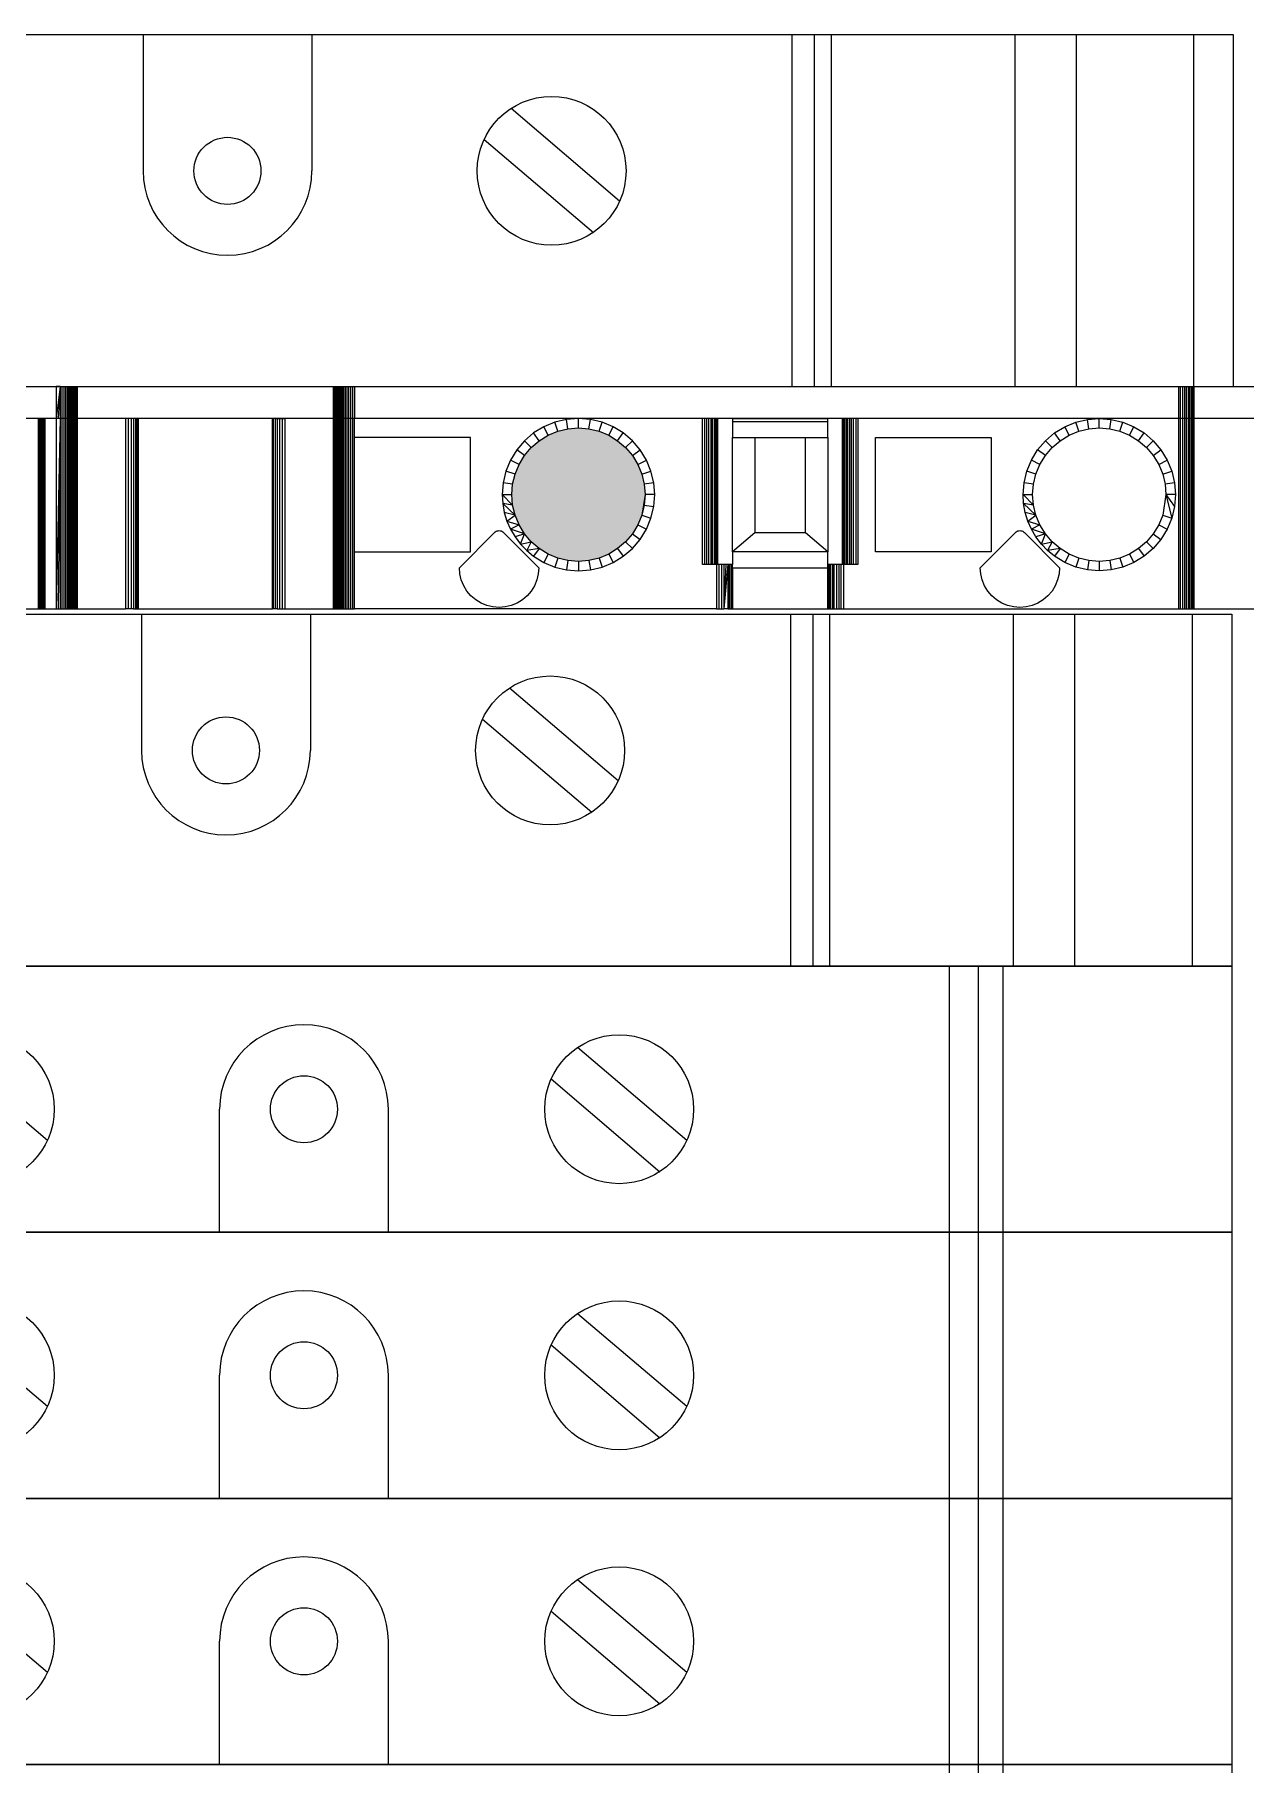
# Model space of a CAD drawing. Header units: inches. Extents: x -38 to 199, y -310 to 64.
# Drawn here: x 72.415 to 73.498, y -61.519 to -59.972 of the extents above; entities that cross this region are included whole.
import ezdxf

# ---------------------------------------------------------------- set-up
doc = ezdxf.new("R2010")
doc.units = ezdxf.units.IN
doc.header["$MEASUREMENT"] = 0
doc.set_wipeout_variables(frame=1)
doc.layers.add('DETAIL$', color=5, linetype='Continuous')
doc.layers.add('PLC', color=7, linetype='Continuous')
doc.styles.add('TXT', font='txt')

# ---------------------------------------------------------------- blocks, each defined once
blk = doc.blocks.new('859-390')
blk.add_wipeout([(-46.298, 0), (-46.298, -6), (45.2, -6), (45.2, 0)])
at = {"true_color": 0xf26722}
h = blk.add_hatch(color=30, dxfattribs=at)
h.dxf.hatch_style = 1
h.paths.add_polyline_path([(14.449, -3.634), (14.621, -3.353), (14.747, -3.049), (14.85, -2.4), (14.824, -2.071), (14.747, -1.751), (14.621, -1.447), (14.449, -1.166), (14.235, -0.915), (13.984, -0.701), (13.703, -0.529), (13.399, -0.403), (13.079, -0.326), (12.75, -0.3), (12.421, -0.326), (12.101, -0.403), (11.797, -0.529), (11.516, -0.701), (11.265, -0.915), (11.051, -1.166), (10.879, -1.447), (10.753, -1.751), (10.676, -2.071), (10.65, -2.4), (10.676, -2.729), (10.753, -3.049), (10.879, -3.353), (11.051, -3.634), (11.265, -3.885), (11.516, -4.099), (11.797, -4.271), (12.101, -4.397), (12.421, -4.474), (12.75, -4.5), (13.079, -4.474), (13.399, -4.397), (13.703, -4.271), (13.984, -4.099), (14.235, -3.885)])
h.paths.add_polyline_path([(-18.3, -0.6), (-19.9, -0.6), (-19.9, -3.6), (-18.3, -3.6)])
h.paths.add_polyline_path([(-18.3, -3.6), (-19.9, -3.6), (-20.6, -4.2), (-17.6, -4.2)])
h.paths.add_polyline_path([(-19.9, -0.6), (-20.6, -0.6), (-20.6, -4.2), (-19.9, -3.6)])
h.paths.add_polyline_path([(-17.6, -0.6), (-18.3, -0.6), (-18.3, -3.6), (-17.6, -4.2)])
h.paths.add_polyline_path([(-17.6, -0.1), (-20.6, -0.1), (-20.6, -0.6), (-19.9, -0.6), (-18.3, -0.6), (-17.6, -0.6)])
for p, q in [((-4.25, 0), (-5.15, 0)), ((-4.248, 0), (-4.25, 0)), ((-4.25, 0), (-4.25, -6)), ((-4.24, 0), (-4.248, 0)), ((-4.248, -6), (-4.248, 0)), ((-4.228, 0), (-4.24, 0)), ((-4.24, 0), (-4.24, -6)), ((-4.212, 0), (-4.228, 0)), ((-4.228, 0), (-4.228, -6)), ((-4.191, 0), (-4.212, 0)), ((-4.212, -6), (-4.212, 0)), ((-4.168, 0), (-4.191, 0)), ((-4.191, 0), (-4.191, -6)), ((-4.141, 0), (-4.168, 0)), ((-4.168, -6), (-4.168, 0)), ((-4.112, 0), (-4.141, 0)), ((-4.141, 0), (-4.141, -6)), ((-4.081, 0), (-4.112, 0)), ((-4.112, 0), (-4.112, -6)), ((-4.05, 0), (-4.081, 0)), ((-4.081, -6), (-4.081, 0)), ((-3.7, 0), (-4.05, 0)), ((-4.05, 0), (-4.05, -6)), ((-3.7, 0), (-3.7, -6)), ((-3.573, 0), (-3.7, -6)), ((-3.573, 0), (-3.7, 0)), ((-3.573, 0), (-3.636, -6)), ((-3.513, 0), (-3.573, 0)), ((-3.573, 0), (-3.573, -6)), ((-3.455, 0), (-3.513, 0)), ((-3.513, 0), (-3.513, -6)), ((-3.401, 0), (-3.455, 0)), ((-3.455, 0), (-3.455, -6)), ((-3.352, 0), (-3.401, 0)), ((-3.401, 0), (-3.401, -6)), ((-3.309, 0), (-3.352, 0)), ((-3.352, 0), (-3.352, -6)), ((-3.273, 0), (-3.309, 0)), ((-3.309, 0), (-3.309, -6)), ((-3.243, 0), (-3.273, 0)), ((-3.273, 0), (-3.273, -6)), ((-3.243, 0), (-3.243, -6)), ((-3.221, 0), (-3.243, 0)), ((-3.212, 0), (-3.221, 0)), ((-3.221, 0), (-3.221, -6)), ((-3.2, 0), (-3.212, 0)), ((-3.212, -6), (-3.212, 0)), ((-3.185, 0), (-3.2, 0)), ((-3.2, 0), (-3.2, -6)), ((-3.168, 0), (-3.185, 0)), ((-3.185, -6), (-3.185, 0)), ((-3.149, 0), (-3.168, 0)), ((-3.168, 0), (-3.168, -6)), ((-3.127, 0), (-3.149, 0)), ((-3.149, -6), (-3.149, 0)), ((-3.104, 0), (-3.127, 0)), ((-3.127, 0), (-3.127, -6)), ((-3.08, 0), (-3.104, 0)), ((-3.104, -6), (-3.104, 0)), ((-3.055, 0), (-3.08, 0)), ((-3.08, 0), (-3.08, -6)), ((-3.029, 0), (-3.055, 0)), ((-3.055, -6), (-3.055, 0)), ((-1.51, 0), (-3.029, 0)), ((-3.029, 0), (-3.029, -6)), ((-1.51, 0), (-1.51, -6)), ((-1.42, 0), (-1.51, 0)), ((-1.42, -6), (-1.42, 0)), ((-1.335, 0), (-1.42, 0)), ((-1.335, 0), (-1.335, -6)), ((-1.259, 0), (-1.335, 0)), ((-1.259, 0), (-1.259, -6)), ((-1.196, 0), (-1.259, 0)), ((-1.196, 0), (-1.196, -6)), ((-1.148, 0), (-1.196, 0)), ((-1.148, -6), (-1.148, 0)), ((-1.148, 0), (-1.119, 0)), ((-1.11, 0), (-1.119, 0)), ((-1.119, 0), (-1.119, -6)), ((-1.11, 0), (-1.11, -6)), ((3.11, 0), (-1.11, 0)), ((3.119, 0), (3.11, 0)), ((3.11, 0), (3.11, -6)), ((3.119, 0), (3.119, -6)), ((3.148, 0), (3.119, 0)), ((3.148, -6), (3.148, 0)), ((3.196, 0), (3.148, 0)), ((3.196, 0), (3.196, -6)), ((3.196, 0), (3.259, 0)), ((3.259, 0), (3.259, -6)), ((3.259, 0), (3.335, 0)), ((3.335, 0), (3.335, -6)), ((3.335, 0), (3.42, 0)), ((3.42, 0), (3.42, -6)), ((3.42, 0), (3.51, 0)), ((5.029, 0), (3.51, 0)), ((3.51, 0), (3.51, -6)), ((5.055, 0), (5.029, 0)), ((5.029, 0), (5.029, -6)), ((5.08, 0), (5.055, 0)), ((5.055, -6), (5.055, 0)), ((5.104, 0), (5.08, 0)), ((5.08, 0), (5.08, -6)), ((5.127, 0), (5.104, 0)), ((5.104, -6), (5.104, 0)), ((5.149, 0), (5.127, 0)), ((5.127, 0), (5.127, -6)), ((5.168, 0), (5.149, 0)), ((5.149, -6), (5.149, 0)), ((5.185, 0), (5.168, 0)), ((5.168, 0), (5.168, -6)), ((5.2, 0), (5.185, 0)), ((5.185, -6), (5.185, 0)), ((5.212, 0), (5.2, 0)), ((5.2, 0), (5.2, -6)), ((5.212, -6), (5.212, 0)), ((5.221, 0), (5.212, 0)), ((5.243, 0), (5.221, 0)), ((5.221, 0), (5.221, -6)), ((5.273, 0), (5.243, 0)), ((5.243, 0), (5.243, -6)), ((5.309, 0), (5.273, 0)), ((5.273, 0), (5.273, -6)), ((5.352, 0), (5.309, 0)), ((5.309, 0), (5.309, -6)), ((5.401, 0), (5.352, 0)), ((5.352, 0), (5.352, -6)), ((5.455, 0), (5.401, 0)), ((5.401, 0), (5.401, -6)), ((5.513, 0), (5.455, 0)), ((5.455, 0), (5.455, -6)), ((5.573, 0), (5.513, 0)), ((5.513, 0), (5.513, -6)), ((5.636, 0), (5.573, 0)), ((5.573, 0), (5.573, -6)), ((5.7, 0), (5.636, 0)), ((5.636, 0), (5.636, -6)), ((5.7, -0.6), (5.7, 0)), ((12.75, 0), (5.7, 0)), ((12.75, 0), (12.375, -0.03)), ((13.125, -0.03), (12.75, 0)), ((12.75, -0.3), (12.75, 0)), ((16.651, 0), (12.75, 0)), ((16.721, 0), (16.651, 0)), ((16.651, -4.6), (16.651, 0)), ((16.789, 0), (16.721, 0)), ((16.721, 0), (16.721, -4.6)), ((16.855, 0), (16.789, 0)), ((16.789, -4.6), (16.789, 0)), ((16.916, 0), (16.855, 0)), ((16.855, -4.6), (16.855, 0)), ((16.973, 0), (16.916, 0)), ((16.916, 0), (16.916, -4.6)), ((17.023, 0), (16.973, 0)), ((16.973, -4.6), (16.973, 0)), ((17.066, 0), (17.023, 0)), ((17.023, 0), (17.023, -4.6)), ((17.101, 0), (17.066, 0)), ((17.066, -4.6), (17.066, 0)), ((17.127, 0), (17.101, 0)), ((17.101, -4.6), (17.101, 0)), ((17.144, 0), (17.127, 0)), ((17.127, 0), (17.127, -4.6)), ((17.144, -4.6), (17.144, 0)), ((17.6, 0), (17.144, 0)), ((17.6, 0), (17.6, -0.1)), ((17.6, 0), (20.6, 0)), ((20.6, -0.1), (20.6, 0)), ((21.056, 0), (20.6, 0)), ((21.073, 0), (21.056, 0)), ((21.056, 0), (21.056, -4.6)), ((21.099, 0), (21.073, 0)), ((21.073, 0), (21.073, -4.6)), ((21.134, 0), (21.099, 0)), ((21.099, -4.6), (21.099, 0)), ((21.177, 0), (21.134, 0)), ((21.134, -4.6), (21.134, 0)), ((21.227, 0), (21.177, 0)), ((21.177, 0), (21.177, -4.6)), ((21.284, 0), (21.227, 0)), ((21.227, -4.6), (21.227, 0)), ((21.345, 0), (21.284, 0)), ((21.284, 0), (21.284, -4.6)), ((21.411, 0), (21.345, 0)), ((21.345, -4.6), (21.345, 0)), ((21.479, 0), (21.411, 0)), ((21.411, -4.6), (21.411, 0)), ((21.549, 0), (21.479, 0)), ((21.479, 0), (21.479, -4.6)), ((21.549, 0), (21.549, -4.6)), ((29.15, 0), (21.549, 0)), ((28.775, -0.03), (29.15, 0)), ((31.639, 0), (29.15, 0)), ((29.15, -0.3), (29.15, 0)), ((29.15, 0), (29.525, -0.03)), ((31.706, 0), (31.639, 0)), ((31.639, 0), (31.639, -6)), ((31.772, 0), (31.706, 0)), ((31.706, -6), (31.706, 0)), ((31.835, 0), (31.772, 0)), ((31.772, 0), (31.772, -6)), ((31.895, 0), (31.835, 0)), ((31.835, 0), (31.835, -6)), ((31.951, 0), (31.895, 0)), ((31.895, -6), (31.895, 0)), ((32, 0), (31.951, 0)), ((31.951, 0), (31.951, -6)), ((32.043, 0), (32, 0)), ((32, -6), (32, 0)), ((32.079, 0), (32.043, 0)), ((32.043, 0), (32.043, -6)), ((32.107, 0), (32.079, 0)), ((32.079, 0), (32.079, -6)), ((32.126, 0), (32.107, 0)), ((32.107, -6), (32.107, 0)), ((35.5, 0), (32.126, 0)), ((32.126, 0), (32.126, -6)), ((11.339, -0.458), (11.053, -0.703)), ((11.66, -0.262), (11.339, -0.458)), ((11.516, -0.701), (11.339, -0.458)), ((11.516, -0.701), (11.797, -0.529)), ((12.008, -0.117), (11.66, -0.262)), ((11.797, -0.529), (11.66, -0.262)), ((11.797, -0.529), (12.101, -0.403)), ((12.375, -0.03), (12.008, -0.117)), ((12.101, -0.403), (12.008, -0.117)), ((12.101, -0.403), (12.421, -0.326)), ((12.421, -0.326), (12.375, -0.03)), ((12.421, -0.326), (12.75, -0.3)), ((12.75, -0.3), (13.079, -0.326)), ((13.079, -0.326), (13.125, -0.03)), ((13.079, -0.326), (13.399, -0.403)), ((13.492, -0.117), (13.125, -0.03)), ((13.399, -0.403), (13.492, -0.117)), ((13.399, -0.403), (13.703, -0.529)), ((13.84, -0.262), (13.492, -0.117)), ((13.703, -0.529), (13.84, -0.262)), ((13.703, -0.529), (13.984, -0.701)), ((14.161, -0.458), (13.84, -0.262)), ((13.984, -0.701), (14.161, -0.458)), ((14.447, -0.703), (14.161, -0.458)), ((17.6, -0.1), (17.6, -0.6)), ((17.6, -0.1), (20.6, -0.1)), ((20.6, -0.6), (20.6, -0.1)), ((27.453, -0.703), (27.739, -0.458)), ((27.739, -0.458), (28.06, -0.262)), ((27.916, -0.701), (27.739, -0.458)), ((27.916, -0.701), (28.197, -0.529)), ((28.06, -0.262), (28.408, -0.117)), ((28.197, -0.529), (28.06, -0.262)), ((28.197, -0.529), (28.501, -0.403)), ((28.408, -0.117), (28.775, -0.03)), ((28.501, -0.403), (28.408, -0.117)), ((28.501, -0.403), (28.821, -0.326)), ((28.821, -0.326), (28.775, -0.03)), ((28.821, -0.326), (29.15, -0.3)), ((29.15, -0.3), (29.479, -0.326)), ((29.479, -0.326), (29.525, -0.03)), ((29.479, -0.326), (29.799, -0.403)), ((29.525, -0.03), (29.892, -0.117)), ((29.799, -0.403), (29.892, -0.117)), ((29.799, -0.403), (30.103, -0.529)), ((29.892, -0.117), (30.24, -0.262)), ((30.103, -0.529), (30.24, -0.262)), ((30.103, -0.529), (30.384, -0.701)), ((30.24, -0.262), (30.561, -0.458)), ((30.384, -0.701), (30.561, -0.458)), ((30.561, -0.458), (30.847, -0.703)), ((9.35, -0.6), (5.7, -0.6)), ((5.7, -4.2), (5.7, -0.6)), ((9.35, -4.2), (9.35, -0.6)), ((10.808, -0.989), (10.612, -1.31)), ((11.053, -0.703), (10.808, -0.989)), ((11.051, -1.166), (10.808, -0.989)), ((11.051, -1.166), (11.265, -0.915)), ((11.265, -0.915), (11.053, -0.703)), ((11.265, -0.915), (11.516, -0.701)), ((13.984, -0.701), (14.235, -0.915)), ((14.235, -0.915), (14.447, -0.703)), ((14.235, -0.915), (14.449, -1.166)), ((14.692, -0.989), (14.447, -0.703)), ((14.449, -1.166), (14.692, -0.989)), ((14.888, -1.31), (14.692, -0.989)), ((17.6, -4.2), (17.6, -0.6)), ((17.6, -0.6), (18.3, -0.6)), ((18.3, -0.6), (18.3, -3.6)), ((18.3, -0.6), (19.9, -0.6)), ((19.9, -0.6), (20.6, -0.6)), ((19.9, -3.6), (19.9, -0.6)), ((20.6, -0.6), (20.6, -4.2)), ((22.1, -4.2), (22.1, -0.6)), ((22.1, -0.6), (25.75, -0.6)), ((25.75, -0.6), (25.75, -4.2)), ((27.012, -1.31), (27.208, -0.989)), ((27.208, -0.989), (27.453, -0.703)), ((27.451, -1.166), (27.208, -0.989)), ((27.451, -1.166), (27.665, -0.915)), ((27.665, -0.915), (27.453, -0.703)), ((27.665, -0.915), (27.916, -0.701)), ((30.384, -0.701), (30.635, -0.915)), ((30.635, -0.915), (30.847, -0.703)), ((30.635, -0.915), (30.849, -1.166)), ((30.847, -0.703), (31.092, -0.989)), ((30.849, -1.166), (31.092, -0.989)), ((31.092, -0.989), (31.288, -1.31)), ((10.612, -1.31), (10.467, -1.658)), ((10.879, -1.447), (10.612, -1.31)), ((10.753, -1.751), (10.879, -1.447)), ((10.879, -1.447), (11.051, -1.166)), ((14.449, -1.166), (14.621, -1.447)), ((14.621, -1.447), (14.888, -1.31)), ((14.621, -1.447), (14.747, -1.751)), ((15.033, -1.658), (14.888, -1.31)), ((26.867, -1.658), (27.012, -1.31)), ((27.279, -1.447), (27.012, -1.31)), ((27.153, -1.751), (27.279, -1.447)), ((27.279, -1.447), (27.451, -1.166)), ((30.849, -1.166), (31.021, -1.447)), ((31.021, -1.447), (31.288, -1.31)), ((31.021, -1.447), (31.147, -1.751)), ((31.288, -1.31), (31.433, -1.658)), ((10.38, -2.025), (10.35, -2.4)), ((10.467, -1.658), (10.38, -2.025)), ((10.676, -2.071), (10.38, -2.025)), ((10.753, -1.751), (10.467, -1.658)), ((10.65, -2.4), (10.676, -2.071)), ((10.676, -2.071), (10.753, -1.751)), ((14.747, -1.751), (15.033, -1.658)), ((14.747, -1.751), (14.824, -2.071)), ((15.12, -2.025), (14.824, -2.071)), ((14.824, -2.071), (14.85, -2.4)), ((15.12, -2.025), (15.033, -1.658)), ((15.15, -2.4), (15.12, -2.025)), ((26.75, -2.4), (26.78, -2.025)), ((26.78, -2.025), (26.867, -1.658)), ((27.076, -2.071), (26.78, -2.025)), ((27.153, -1.751), (26.867, -1.658)), ((27.05, -2.4), (27.076, -2.071)), ((27.076, -2.071), (27.153, -1.751)), ((31.147, -1.751), (31.433, -1.658)), ((31.147, -1.751), (31.224, -2.071)), ((31.52, -2.025), (31.224, -2.071)), ((31.224, -2.071), (31.25, -2.4)), ((31.433, -1.658), (31.52, -2.025)), ((31.52, -2.025), (31.55, -2.4)), ((10.35, -2.4), (10.367, -2.682)), ((10.35, -2.4), (10.65, -2.4)), ((10.676, -2.729), (10.35, -2.4)), ((10.367, -2.682), (10.416, -2.96)), ((10.676, -2.729), (10.367, -2.682)), ((10.367, -2.682), (10.753, -3.049)), ((10.676, -2.729), (10.65, -2.4)), ((14.85, -2.4), (14.747, -3.049)), ((14.85, -2.4), (14.824, -2.729)), ((15.15, -2.4), (14.85, -2.4)), ((15.12, -2.775), (15.15, -2.4)), ((26.75, -2.4), (27.05, -2.4)), ((27.076, -2.729), (26.75, -2.4)), ((26.767, -2.682), (26.75, -2.4)), ((27.076, -2.729), (26.767, -2.682)), ((26.816, -2.96), (26.767, -2.682)), ((26.767, -2.682), (27.153, -3.049)), ((27.076, -2.729), (27.05, -2.4)), ((31.25, -2.4), (31.147, -3.049)), ((31.55, -2.4), (31.25, -2.4)), ((31.25, -2.4), (31.433, -3.142)), ((31.25, -2.4), (31.52, -2.775)), ((31.55, -2.4), (31.52, -2.775)), ((10.416, -2.96), (10.498, -3.231)), ((10.753, -3.049), (10.416, -2.96)), ((10.498, -3.231), (10.753, -3.049)), ((10.498, -3.231), (10.612, -3.49)), ((10.498, -3.231), (10.879, -3.353)), ((10.753, -3.049), (10.676, -2.729)), ((10.879, -3.353), (10.753, -3.049)), ((14.747, -3.049), (14.621, -3.353)), ((14.824, -2.729), (14.747, -3.049)), ((14.747, -3.049), (15.033, -3.142)), ((14.824, -2.729), (15.12, -2.775)), ((14.888, -3.49), (15.033, -3.142)), ((15.033, -3.142), (15.12, -2.775)), ((27.153, -3.049), (26.816, -2.96)), ((26.898, -3.231), (26.816, -2.96)), ((26.898, -3.231), (27.153, -3.049)), ((27.012, -3.49), (26.898, -3.231)), ((26.898, -3.231), (27.279, -3.353)), ((27.153, -3.049), (27.076, -2.729)), ((27.279, -3.353), (27.153, -3.049)), ((31.147, -3.049), (31.021, -3.353)), ((31.147, -3.049), (31.433, -3.142)), ((31.433, -3.142), (31.288, -3.49)), ((31.52, -2.775), (31.433, -3.142)), ((9, -4.7), (10.109, -3.591)), ((10.109, -3.591), (10.132, -3.571)), ((10.132, -3.571), (10.159, -3.555)), ((10.159, -3.555), (10.188, -3.543)), ((10.188, -3.543), (10.219, -3.535)), ((10.219, -3.535), (10.25, -3.533)), ((10.25, -3.533), (10.281, -3.535)), ((10.281, -3.535), (10.312, -3.543)), ((10.312, -3.543), (10.341, -3.555)), ((10.341, -3.555), (10.368, -3.571)), ((10.368, -3.571), (10.391, -3.591)), ((10.391, -3.591), (11.5, -4.7)), ((10.879, -3.353), (10.612, -3.49)), ((10.612, -3.49), (10.754, -3.733)), ((11.051, -3.634), (10.612, -3.49)), ((11.051, -3.634), (10.754, -3.733)), ((10.754, -3.733), (10.925, -3.959)), ((11.051, -3.634), (10.879, -3.353)), ((10.925, -3.959), (11.051, -3.634)), ((11.265, -3.885), (11.051, -3.634)), ((14.449, -3.634), (14.235, -3.885)), ((14.447, -4.097), (14.692, -3.811)), ((14.621, -3.353), (14.449, -3.634)), ((14.449, -3.634), (14.692, -3.811)), ((14.621, -3.353), (14.888, -3.49)), ((14.692, -3.811), (14.888, -3.49)), ((18.3, -3.6), (17.6, -4.2)), ((19.9, -3.6), (18.3, -3.6)), ((20.6, -4.2), (19.9, -3.6)), ((25.4, -4.7), (26.509, -3.591)), ((26.509, -3.591), (26.532, -3.571)), ((26.532, -3.571), (26.559, -3.555)), ((26.559, -3.555), (26.588, -3.543)), ((26.588, -3.543), (26.619, -3.535)), ((26.619, -3.535), (26.65, -3.533)), ((26.65, -3.533), (26.681, -3.535)), ((26.681, -3.535), (26.712, -3.543)), ((26.712, -3.543), (26.741, -3.555)), ((26.741, -3.555), (26.768, -3.571)), ((26.768, -3.571), (26.791, -3.591)), ((26.791, -3.591), (27.9, -4.7)), ((27.279, -3.353), (27.012, -3.49)), ((27.451, -3.634), (27.012, -3.49)), ((27.154, -3.733), (27.012, -3.49)), ((27.451, -3.634), (27.154, -3.733)), ((27.325, -3.959), (27.154, -3.733)), ((27.451, -3.634), (27.279, -3.353)), ((27.325, -3.959), (27.451, -3.634)), ((27.665, -3.885), (27.451, -3.634)), ((30.849, -3.634), (30.635, -3.885)), ((31.092, -3.811), (30.847, -4.097)), ((31.021, -3.353), (30.849, -3.634)), ((30.849, -3.634), (31.092, -3.811)), ((31.021, -3.353), (31.288, -3.49)), ((31.288, -3.49), (31.092, -3.811)), ((5.7, -4.2), (9.35, -4.2)), ((5.7, -6), (5.7, -4.2)), ((10.925, -3.959), (11.265, -3.885)), ((10.925, -3.959), (11.121, -4.162)), ((11.265, -3.885), (11.121, -4.162)), ((11.516, -4.099), (11.121, -4.162)), ((11.121, -4.162), (11.339, -4.342)), ((11.516, -4.099), (11.265, -3.885)), ((11.516, -4.099), (11.339, -4.342)), ((11.339, -4.342), (11.66, -4.538)), ((11.797, -4.271), (11.516, -4.099)), ((11.797, -4.271), (11.66, -4.538)), ((12.101, -4.397), (11.797, -4.271)), ((13.703, -4.271), (13.399, -4.397)), ((13.984, -4.099), (13.703, -4.271)), ((13.703, -4.271), (13.84, -4.538)), ((13.84, -4.538), (14.161, -4.342)), ((14.235, -3.885), (13.984, -4.099)), ((13.984, -4.099), (14.161, -4.342)), ((14.161, -4.342), (14.447, -4.097)), ((14.235, -3.885), (14.447, -4.097)), ((20.6, -4.2), (17.6, -4.2)), ((17.6, -4.2), (17.6, -4.6)), ((20.6, -4.6), (20.6, -4.2)), ((25.75, -4.2), (22.1, -4.2)), ((27.325, -3.959), (27.665, -3.885)), ((27.521, -4.162), (27.325, -3.959)), ((27.665, -3.885), (27.521, -4.162)), ((27.916, -4.099), (27.521, -4.162)), ((27.739, -4.342), (27.521, -4.162)), ((27.916, -4.099), (27.665, -3.885)), ((27.916, -4.099), (27.739, -4.342)), ((28.06, -4.538), (27.739, -4.342)), ((28.197, -4.271), (27.916, -4.099)), ((28.197, -4.271), (28.06, -4.538)), ((28.501, -4.397), (28.197, -4.271)), ((30.103, -4.271), (29.799, -4.397)), ((30.384, -4.099), (30.103, -4.271)), ((30.103, -4.271), (30.24, -4.538)), ((30.561, -4.342), (30.24, -4.538)), ((30.635, -3.885), (30.384, -4.099)), ((30.384, -4.099), (30.561, -4.342)), ((30.847, -4.097), (30.561, -4.342)), ((30.635, -3.885), (30.847, -4.097)), ((9.015, -4.896), (9, -4.7)), ((9.061, -5.086), (9.015, -4.896)), ((11.485, -4.896), (11.439, -5.086)), ((11.5, -4.7), (11.485, -4.896)), ((11.66, -4.538), (12.008, -4.683)), ((12.101, -4.397), (12.008, -4.683)), ((12.008, -4.683), (12.375, -4.77)), ((12.421, -4.474), (12.101, -4.397)), ((12.421, -4.474), (12.375, -4.77)), ((12.375, -4.77), (12.75, -4.8)), ((12.75, -4.5), (12.421, -4.474)), ((13.079, -4.474), (12.75, -4.5)), ((12.75, -4.5), (12.75, -4.8)), ((12.75, -4.8), (13.125, -4.77)), ((13.399, -4.397), (13.079, -4.474)), ((13.079, -4.474), (13.125, -4.77)), ((13.125, -4.77), (13.492, -4.683)), ((13.399, -4.397), (13.492, -4.683)), ((13.492, -4.683), (13.84, -4.538)), ((16.721, -4.6), (16.651, -4.6)), ((16.789, -4.6), (16.721, -4.6)), ((16.855, -4.6), (16.789, -4.6)), ((16.916, -4.6), (16.855, -4.6)), ((16.973, -4.6), (16.916, -4.6)), ((17.023, -4.6), (16.973, -4.6)), ((17.066, -4.6), (17.023, -4.6)), ((17.1, -4.6), (17.066, -4.6)), ((17.1, -4.6), (17.1, -6)), ((17.101, -4.6), (17.1, -4.6)), ((17.127, -4.6), (17.101, -4.6)), ((17.144, -4.6), (17.127, -4.6)), ((17.178, -4.6), (17.144, -4.6)), ((17.255, -4.6), (17.178, -4.6)), ((17.178, -6), (17.178, -4.6)), ((17.327, -4.6), (17.255, -4.6)), ((17.255, -4.6), (17.255, -6)), ((17.394, -4.6), (17.327, -4.6)), ((17.327, -4.6), (17.327, -6)), ((17.394, -4.6), (17.327, -6)), ((17.454, -4.6), (17.327, -6)), ((17.454, -4.6), (17.394, -4.6)), ((17.505, -4.6), (17.454, -4.6)), ((17.454, -4.6), (17.454, -6)), ((17.546, -4.6), (17.505, -4.6)), ((17.505, -6), (17.505, -4.6)), ((17.576, -4.6), (17.546, -4.6)), ((17.546, -4.6), (17.546, -6)), ((17.594, -4.6), (17.576, -4.6)), ((17.576, -4.6), (17.576, -6)), ((17.6, -4.6), (17.594, -4.6)), ((17.594, -6), (17.594, -4.6)), ((17.6, -4.7), (17.6, -4.6)), ((17.6, -4.7), (17.6, -6)), ((17.6, -4.7), (20.6, -4.7)), ((20.606, -4.6), (20.6, -4.6)), ((20.6, -4.6), (20.6, -4.7)), ((20.6, -6), (20.6, -4.7)), ((20.624, -4.6), (20.606, -4.6)), ((20.606, -6), (20.606, -4.6)), ((20.654, -4.6), (20.624, -4.6)), ((20.624, -4.6), (20.624, -6)), ((20.695, -4.6), (20.654, -4.6)), ((20.654, -4.6), (20.654, -6)), ((20.746, -4.6), (20.695, -4.6)), ((20.695, -6), (20.695, -4.6)), ((20.806, -4.6), (20.746, -4.6)), ((20.746, -4.6), (20.746, -6)), ((20.873, -4.6), (20.806, -4.6)), ((20.806, -6), (20.806, -4.6)), ((20.945, -4.6), (20.873, -4.6)), ((20.873, -4.6), (20.873, -6)), ((21.022, -4.6), (20.945, -4.6)), ((20.945, -4.6), (20.945, -6)), ((21.022, -6), (21.022, -4.6)), ((21.056, -4.6), (21.022, -4.6)), ((21.073, -4.6), (21.056, -4.6)), ((21.099, -4.6), (21.073, -4.6)), ((21.1, -4.6), (21.099, -4.6)), ((21.1, -4.6), (21.1, -6)), ((21.134, -4.6), (21.1, -4.6)), ((21.177, -4.6), (21.134, -4.6)), ((21.227, -4.6), (21.177, -4.6)), ((21.284, -4.6), (21.227, -4.6)), ((21.345, -4.6), (21.284, -4.6)), ((21.411, -4.6), (21.345, -4.6)), ((21.479, -4.6), (21.411, -4.6)), ((21.549, -4.6), (21.479, -4.6)), ((25.415, -4.896), (25.4, -4.7)), ((25.461, -5.086), (25.415, -4.896)), ((27.885, -4.896), (27.839, -5.086)), ((27.9, -4.7), (27.885, -4.896)), ((28.408, -4.683), (28.06, -4.538)), ((28.501, -4.397), (28.408, -4.683)), ((28.775, -4.77), (28.408, -4.683)), ((28.821, -4.474), (28.501, -4.397)), ((28.821, -4.474), (28.775, -4.77)), ((29.15, -4.8), (28.775, -4.77)), ((29.15, -4.5), (28.821, -4.474)), ((29.479, -4.474), (29.15, -4.5)), ((29.15, -4.5), (29.15, -4.8)), ((29.525, -4.77), (29.15, -4.8)), ((29.799, -4.397), (29.479, -4.474)), ((29.479, -4.474), (29.525, -4.77)), ((29.892, -4.683), (29.525, -4.77)), ((29.799, -4.397), (29.892, -4.683)), ((30.24, -4.538), (29.892, -4.683)), ((9.136, -5.267), (9.061, -5.086)), ((9.239, -5.435), (9.136, -5.267)), ((9.366, -5.584), (9.239, -5.435)), ((11.261, -5.435), (11.134, -5.584)), ((11.364, -5.267), (11.261, -5.435)), ((11.439, -5.086), (11.364, -5.267)), ((25.536, -5.267), (25.461, -5.086)), ((25.639, -5.435), (25.536, -5.267)), ((25.766, -5.584), (25.639, -5.435)), ((27.661, -5.435), (27.534, -5.584)), ((27.764, -5.267), (27.661, -5.435)), ((27.839, -5.086), (27.764, -5.267)), ((9.515, -5.711), (9.366, -5.584)), ((9.683, -5.814), (9.515, -5.711)), ((9.864, -5.889), (9.683, -5.814)), ((10.054, -5.935), (9.864, -5.889)), ((10.25, -5.95), (10.054, -5.935)), ((10.446, -5.935), (10.25, -5.95)), ((10.636, -5.889), (10.446, -5.935)), ((10.817, -5.814), (10.636, -5.889)), ((10.985, -5.711), (10.817, -5.814)), ((11.134, -5.584), (10.985, -5.711)), ((25.915, -5.711), (25.766, -5.584)), ((26.083, -5.814), (25.915, -5.711)), ((26.264, -5.889), (26.083, -5.814)), ((26.454, -5.935), (26.264, -5.889)), ((26.65, -5.95), (26.454, -5.935)), ((26.846, -5.935), (26.65, -5.95)), ((27.036, -5.889), (26.846, -5.935)), ((27.217, -5.814), (27.036, -5.889)), ((27.385, -5.711), (27.217, -5.814)), ((27.534, -5.584), (27.385, -5.711)), ((-5.15, -6), (-4.25, -6)), ((-4.25, -6), (-4.248, -6)), ((-4.248, -6), (-4.24, -6)), ((-4.24, -6), (-4.228, -6)), ((-4.228, -6), (-4.212, -6)), ((-4.212, -6), (-4.191, -6)), ((-4.191, -6), (-4.168, -6)), ((-4.168, -6), (-4.141, -6)), ((-4.141, -6), (-4.112, -6)), ((-4.112, -6), (-4.081, -6)), ((-4.081, -6), (-4.05, -6)), ((-4.05, -6), (-3.7, -6)), ((-3.7, -6), (-3.636, -6)), ((-3.636, -6), (-3.573, -6)), ((-3.573, -6), (-3.513, -6)), ((-3.513, -6), (-3.455, -6)), ((-3.455, -6), (-3.401, -6)), ((-3.401, -6), (-3.352, -6)), ((-3.352, -6), (-3.309, -6)), ((-3.309, -6), (-3.273, -6)), ((-3.273, -6), (-3.243, -6)), ((-3.243, -6), (-3.221, -6)), ((-3.221, -6), (-3.212, -6)), ((-3.212, -6), (-3.2, -6)), ((-3.2, -6), (-3.185, -6)), ((-3.185, -6), (-3.168, -6)), ((-3.168, -6), (-3.149, -6)), ((-3.149, -6), (-3.127, -6)), ((-3.127, -6), (-3.104, -6)), ((-3.104, -6), (-3.08, -6)), ((-3.08, -6), (-3.055, -6)), ((-3.055, -6), (-3.029, -6)), ((-3.029, -6), (-1.51, -6)), ((-1.42, -6), (-1.51, -6)), ((-1.335, -6), (-1.42, -6)), ((-1.259, -6), (-1.335, -6)), ((-1.259, -6), (-1.196, -6)), ((-1.196, -6), (-1.148, -6)), ((-1.148, -6), (-1.119, -6)), ((-1.119, -6), (-1.11, -6)), ((-1.11, -6), (3.11, -6)), ((3.11, -6), (3.119, -6)), ((3.148, -6), (3.119, -6)), ((3.196, -6), (3.148, -6)), ((3.259, -6), (3.196, -6)), ((3.259, -6), (3.335, -6)), ((3.335, -6), (3.42, -6)), ((3.42, -6), (3.51, -6)), ((3.51, -6), (5.029, -6)), ((5.029, -6), (5.055, -6)), ((5.055, -6), (5.08, -6)), ((5.08, -6), (5.104, -6)), ((5.104, -6), (5.127, -6)), ((5.127, -6), (5.149, -6)), ((5.149, -6), (5.168, -6)), ((5.168, -6), (5.185, -6)), ((5.185, -6), (5.2, -6)), ((5.2, -6), (5.212, -6)), ((5.212, -6), (5.221, -6)), ((5.221, -6), (5.243, -6)), ((5.243, -6), (5.273, -6)), ((5.273, -6), (5.309, -6)), ((5.309, -6), (5.352, -6)), ((5.352, -6), (5.401, -6)), ((5.401, -6), (5.455, -6)), ((5.455, -6), (5.513, -6)), ((5.513, -6), (5.573, -6)), ((5.573, -6), (5.636, -6)), ((5.636, -6), (5.7, -6)), ((17.1, -6), (5.7, -6)), ((17.1, -6), (17.178, -6)), ((17.178, -6), (17.255, -6)), ((17.255, -6), (17.327, -6)), ((17.454, -6), (17.327, -6)), ((17.454, -6), (17.505, -6)), ((17.505, -6), (17.546, -6)), ((17.546, -6), (17.576, -6)), ((17.576, -6), (17.594, -6)), ((17.594, -6), (17.6, -6)), ((17.6, -6), (20.6, -6)), ((20.6, -6), (20.606, -6)), ((20.606, -6), (20.624, -6)), ((20.624, -6), (20.654, -6)), ((20.654, -6), (20.695, -6)), ((20.695, -6), (20.746, -6)), ((20.746, -6), (20.806, -6)), ((20.806, -6), (20.873, -6)), ((20.873, -6), (20.945, -6)), ((20.945, -6), (21.022, -6)), ((21.022, -6), (21.1, -6)), ((21.1, -6), (31.639, -6)), ((31.639, -6), (31.706, -6)), ((31.706, -6), (31.772, -6)), ((31.772, -6), (31.835, -6)), ((31.835, -6), (31.895, -6)), ((31.895, -6), (31.951, -6)), ((31.951, -6), (32, -6)), ((32, -6), (32.043, -6)), ((32.043, -6), (32.079, -6)), ((32.079, -6), (32.107, -6)), ((32.107, -6), (32.126, -6)), ((32.126, -6), (35.5, -6))]:
    blk.add_line(p, q)
blk = doc.blocks.new('859-525')
at = {"color": 30}
blk.add_wipeout([(-45.2, 0), (-45.2, -1), (45.2, -1), (45.2, 0)], dxfattribs=at)
for p, q in [((-3.7, 0), (-31.639, 0)), ((-3.7, -1), (-3.7, 0)), ((-3.573, -1), (-3.7, 0)), ((-3.636, 0), (-3.7, 0)), ((-3.573, -1), (-3.636, 0)), ((-3.573, 0), (-3.636, 0)), ((-3.573, -1), (-3.573, 0)), ((-3.513, 0), (-3.573, 0)), ((-3.513, -1), (-3.513, 0)), ((-3.455, 0), (-3.513, 0)), ((-3.455, -1), (-3.455, 0)), ((-3.401, 0), (-3.455, 0)), ((-3.401, -1), (-3.401, 0)), ((-3.352, 0), (-3.401, 0)), ((-3.352, -1), (-3.352, 0)), ((-3.309, 0), (-3.352, 0)), ((-3.309, -1), (-3.309, 0)), ((-3.273, 0), (-3.309, 0)), ((-3.273, -1), (-3.273, 0)), ((-3.243, 0), (-3.273, 0)), ((-3.243, -1), (-3.243, 0)), ((-3.221, 0), (-3.243, 0)), ((-3.221, -1), (-3.221, 0)), ((-3.212, 0), (-3.221, 0)), ((-3.2, 0), (-3.212, 0)), ((-3.212, 0), (-3.212, -1)), ((-3.2, -1), (-3.2, 0)), ((-3.185, 0), (-3.2, 0)), ((-3.168, 0), (-3.185, 0)), ((-3.185, 0), (-3.185, -1)), ((-3.168, -1), (-3.168, 0)), ((-3.149, -1), (-3.168, 0)), ((-3.127, -1), (-3.168, 0)), ((-3.168, 0), (-3.127, 0)), ((-3.127, -1), (-3.127, 0)), ((-3.104, 0), (-3.127, 0)), ((-3.08, 0), (-3.104, 0)), ((-3.104, 0), (-3.104, -1)), ((-3.08, -1), (-3.08, 0)), ((-3.055, 0), (-3.08, 0)), ((-3.029, 0), (-3.055, 0)), ((-3.055, 0), (-3.055, -1)), ((-3.029, -1), (-3.029, 0)), ((5.029, 0), (-3.029, 0)), ((5.029, -1), (5.029, 0)), ((5.055, 0), (5.029, 0)), ((5.08, 0), (5.055, 0)), ((5.055, 0), (5.055, -1)), ((5.08, -1), (5.08, 0)), ((5.104, 0), (5.08, 0)), ((5.127, 0), (5.104, 0)), ((5.104, 0), (5.104, -1)), ((5.127, -1), (5.127, 0)), ((5.149, 0), (5.127, 0)), ((5.168, 0), (5.149, 0)), ((5.149, 0), (5.149, -1)), ((5.168, -1), (5.168, 0)), ((5.185, 0), (5.168, 0)), ((5.2, 0), (5.185, 0)), ((5.185, 0), (5.185, -1)), ((5.2, -1), (5.2, 0)), ((5.212, 0), (5.2, 0)), ((5.221, 0), (5.212, 0)), ((5.212, 0), (5.212, -1)), ((5.221, -1), (5.221, 0)), ((5.243, 0), (5.221, 0)), ((5.243, -1), (5.243, 0)), ((5.273, 0), (5.243, 0)), ((5.273, -1), (5.273, 0)), ((5.309, 0), (5.273, 0)), ((5.309, -1), (5.309, 0)), ((5.352, 0), (5.309, 0)), ((5.352, -1), (5.352, 0)), ((5.401, 0), (5.352, 0)), ((5.401, -1), (5.401, 0)), ((5.455, 0), (5.401, 0)), ((5.455, -1), (5.455, 0)), ((5.513, 0), (5.455, 0)), ((5.513, -1), (5.513, 0)), ((5.573, 0), (5.513, 0)), ((5.573, -1), (5.573, 0)), ((5.636, 0), (5.573, 0)), ((5.636, -1), (5.636, 0)), ((5.7, 0), (5.636, 0)), ((5.7, -1), (5.7, 0)), ((31.639, 0), (5.7, 0)), ((31.639, -1), (31.639, 0)), ((31.706, 0), (31.639, 0)), ((31.772, 0), (31.706, 0)), ((31.706, 0), (31.706, -1)), ((31.772, -1), (31.772, 0)), ((31.835, 0), (31.772, 0)), ((31.835, -1), (31.835, 0)), ((31.895, 0), (31.835, 0)), ((31.951, 0), (31.895, 0)), ((31.895, 0), (31.895, -1)), ((31.951, -1), (31.951, 0)), ((32, 0), (31.951, 0)), ((32.043, 0), (32, 0)), ((32, 0), (32, -1)), ((32.043, -1), (32.043, 0)), ((32.079, 0), (32.043, 0)), ((32.079, -1), (32.079, 0)), ((32.107, 0), (32.079, 0)), ((32.126, 0), (32.107, 0)), ((32.107, 0), (32.107, -1)), ((32.126, -1), (32.126, 0)), ((35.5, 0), (32.126, 0)), ((-31.639, -1), (-3.7, -1)), ((-3.573, -1), (-3.7, -1)), ((-3.573, -1), (-3.513, -1)), ((-3.513, -1), (-3.455, -1)), ((-3.455, -1), (-3.401, -1)), ((-3.401, -1), (-3.352, -1)), ((-3.352, -1), (-3.309, -1)), ((-3.309, -1), (-3.273, -1)), ((-3.273, -1), (-3.243, -1)), ((-3.243, -1), (-3.221, -1)), ((-3.221, -1), (-3.212, -1)), ((-3.212, -1), (-3.2, -1)), ((-3.2, -1), (-3.185, -1)), ((-3.185, -1), (-3.168, -1)), ((-3.168, -1), (-3.149, -1)), ((-3.149, -1), (-3.127, -1)), ((-3.127, -1), (-3.104, -1)), ((-3.104, -1), (-3.08, -1)), ((-3.08, -1), (-3.055, -1)), ((-3.055, -1), (-3.029, -1)), ((-3.029, -1), (5.029, -1)), ((5.029, -1), (5.055, -1)), ((5.055, -1), (5.08, -1)), ((5.08, -1), (5.104, -1)), ((5.104, -1), (5.127, -1)), ((5.127, -1), (5.149, -1)), ((5.149, -1), (5.168, -1)), ((5.168, -1), (5.185, -1)), ((5.185, -1), (5.2, -1)), ((5.2, -1), (5.212, -1)), ((5.212, -1), (5.221, -1)), ((5.221, -1), (5.243, -1)), ((5.243, -1), (5.273, -1)), ((5.273, -1), (5.309, -1)), ((5.309, -1), (5.352, -1)), ((5.352, -1), (5.401, -1)), ((5.401, -1), (5.455, -1)), ((5.455, -1), (5.513, -1)), ((5.513, -1), (5.573, -1)), ((5.573, -1), (5.636, -1)), ((5.636, -1), (5.7, -1)), ((5.7, -1), (31.639, -1)), ((31.639, -1), (31.706, -1)), ((31.706, -1), (31.772, -1)), ((31.772, -1), (31.835, -1)), ((31.835, -1), (31.895, -1)), ((31.895, -1), (31.951, -1)), ((31.951, -1), (32, -1)), ((32, -1), (32.043, -1)), ((32.043, -1), (32.079, -1)), ((32.079, -1), (32.107, -1)), ((32.107, -1), (32.126, -1)), ((32.126, -1), (35.5, -1))]:
    blk.add_line(p, q, dxfattribs=at)
blk = doc.blocks.new('7a')
at = {"layer": 'PLC', "true_color": 0x000000}
h = blk.add_hatch(color=18, dxfattribs=at)
h.dxf.hatch_style = 1
h.paths.add_polyline_path([(79.4632, 21.0568), (79.4552, 21.0519), (79.448, 21.0458), (79.442, 21.0387), (79.4371, 21.0307), (79.4335, 21.022), (79.4313, 21.0129), (79.4306, 21.0036), (79.4313, 20.9943), (79.4335, 20.9852), (79.4371, 20.9765), (79.442, 20.9685), (79.448, 20.9614), (79.4552, 20.9553), (79.4632, 20.9504), (79.4718, 20.9468), (79.4809, 20.9447), (79.4902, 20.9439), (79.4996, 20.9447), (79.5087, 20.9468), (79.5173, 20.9504), (79.5253, 20.9553), (79.5324, 20.9614), (79.5385, 20.9685), (79.5434, 20.9765), (79.547, 20.9852), (79.5492, 20.9943), (79.5499, 21.0036), (79.5492, 21.0129), (79.547, 21.022), (79.5434, 21.0307), (79.5385, 21.0387), (79.5324, 21.0458), (79.5253, 21.0519), (79.5173, 21.0568), (79.5087, 21.0603), (79.4902, 21.0633), (79.4809, 21.0625), (79.4718, 21.0603)])
at = {"xscale": 0.02841390968980154, "yscale": 0.02841390968980154, "zscale": 0.02841390968980154, "rotation": 90}
blk.add_blockref('859-390', (79.422, 20.6413), dxfattribs=at)
at = {"xscale": -0.02841390968980154, "yscale": 0.02841390968980154, "zscale": 0.02841390968980154, "rotation": 270}
blk.add_blockref('859-525', (79.422, 20.6413), dxfattribs=at)
blk = doc.blocks.new('11511811')
at = {"color": 8}
blk.add_lwpolyline([(-0.865, -0.315), (-0.865, 0), (0.865, 0), (0.865, -0.315)], close=True, dxfattribs=at)
for points in [[(-0.5199, 0), (-0.5199, -0.315)], [(0.4901, 0), (0.4901, -0.315)]]:
    blk.add_lwpolyline(points, dxfattribs=at)
for centre in [(-0.3169, -0.1219), (0.2551, -0.1219)]:
    blk.add_circle(centre, 0.0666, dxfattribs=at)
at = {"layer": 'DETAIL$', "color": 8}
for points in [[(-0.7956, 0), (-0.7956, -0.315)], [(-0.5349, 0), (-0.5349, -0.315)], [(-0.4999, 0), (-0.4999, -0.315)], [(-0.1104, 0), (-0.1104, -0.1219)], [(0.0407, 0), (0.0407, -0.1219)], [(0.4701, 0), (0.4701, -0.315)], [(0.5051, 0), (0.5051, -0.315)], [(0.6694, 0), (0.6694, -0.315)], [(0.7244, 0), (0.7244, -0.315)], [(0.8294, 0), (0.8294, -0.315)], [(-0.2562, -0.1491), (-0.3532, -0.0661)], [(0.3159, -0.1491), (0.2189, -0.0661)], [(-0.3773, -0.0939), (-0.2796, -0.177)], [(0.1947, -0.0939), (0.2925, -0.177)]]:
    blk.add_lwpolyline(points, dxfattribs=at)
blk.add_circle((-0.0349, -0.1219), 0.03, dxfattribs=at)
blk.add_arc((-0.0349, -0.1219), 0.0755, 180, 0, dxfattribs=at)
at = {"color": 6, "style": 'TXT', "flags": 3}
for tag, p in [('MANUF', (-0.865, -0.6042)), ('PART#', (-0.865, -0.8461)), ('DESC', (-0.865, -1.0863))]:
    blk.add_attdef(tag, p, '', height=0.125, dxfattribs=at)
blk = doc.blocks.new('11511607')
at = {"color": 8}
blk.add_lwpolyline([(-0.865, -0.238), (-0.865, 0), (0.865, 0), (0.865, -0.238)], close=True, dxfattribs=at)
for points in [[(-0.6383, 0), (-0.6383, -0.238)], [(0.5962, 0), (0.5962, -0.238)]]:
    blk.add_lwpolyline(points, dxfattribs=at)
for centre in [(-0.3169, -0.1101), (0.2551, -0.1101)]:
    blk.add_circle(centre, 0.0666, dxfattribs=at)
at = {"layer": 'DETAIL$', "color": 8}
for points in [[(-0.6604, 0), (-0.6604, -0.238)], [(-0.6124, 0), (-0.6124, -0.238)], [(-0.1104, 0), (-0.1104, -0.1101)], [(0.0407, 0), (0.0407, -0.1101)], [(0.5741, 0), (0.5741, -0.238)], [(0.6221, 0), (0.6221, -0.238)], [(0.7023, 0), (0.7023, -0.238)], [(0.7262, 0), (0.7262, -0.238)], [(0.8151, 0), (0.8151, -0.238)], [(-0.2562, -0.1372), (-0.3532, -0.0542)], [(0.3159, -0.1372), (0.2189, -0.0542)], [(-0.3773, -0.0821), (-0.2796, -0.1652)], [(0.1947, -0.0821), (0.2925, -0.1652)]]:
    blk.add_lwpolyline(points, dxfattribs=at)
blk.add_circle((-0.0349, -0.1101), 0.03, dxfattribs=at)
blk.add_arc((-0.0349, -0.1101), 0.0755, 180, 0, dxfattribs=at)
at = {"color": 6, "style": 'TXT', "flags": 3}
for tag, p in [('MANUF', (-0.865, -0.5272)), ('PART#', (-0.865, -0.7691)), ('DESC', (-0.865, -1.0093))]:
    blk.add_attdef(tag, p, '', height=0.125, dxfattribs=at)

msp = doc.modelspace()

# ---------------------------------------------------------------- block references
at = {"rotation": 180}
for p in [(72.62074, -61.04338), (72.62074, -61.28138), (72.62074, -61.51938), (72.62074, -61.75738)]:
    msp.add_blockref('11511607', p, dxfattribs=at)
at = {"layer": 'PLC', "rotation": 270}
msp.add_blockref('7a', (51.89763, 19.10672), dxfattribs=at)

# ---------------------------------------------------------------- next in the draw order: block references
for p in [(72.62209, -59.97192), (72.62074, -60.49038)]:
    msp.add_blockref('11511811', p)

doc.saveas('drawing.dxf')
